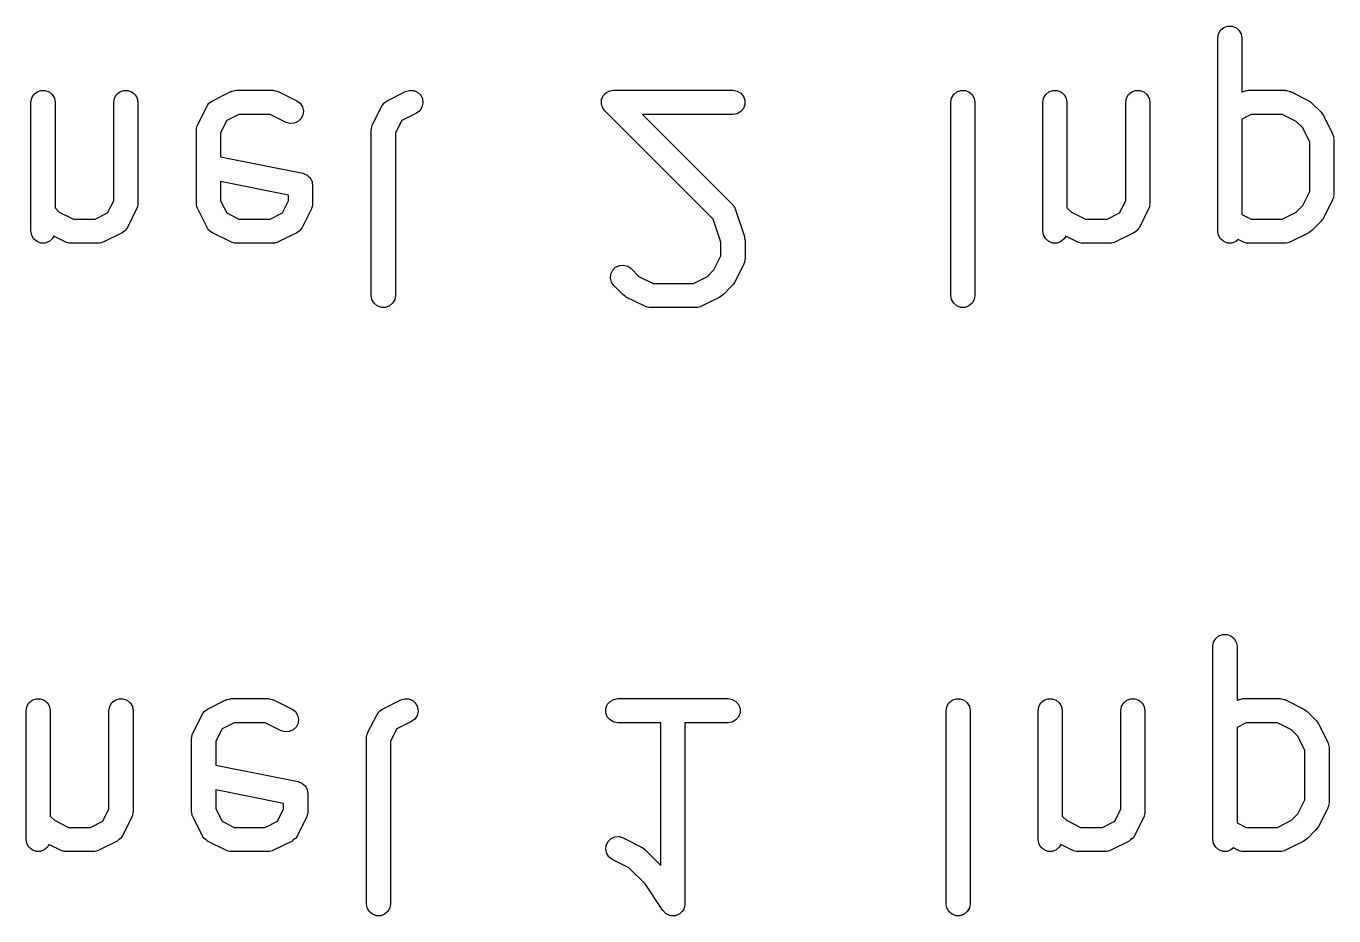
# Model space of a CAD drawing. Extents: x 91.3 to 189.8, y -113.5 to -60.4.
# Drawn here: x 170.06 to 175.47, y -91.17 to -87.48 of the extents above; entities that cross this region are included whole.
import ezdxf

# ---------------------------------------------------------------- set-up
doc = ezdxf.new("R2010")
doc.units = 0
doc.header["$MEASUREMENT"] = 0
doc.layers.add('BLACK', color=7, linetype='CONTINUOUS')

msp = doc.modelspace()

# ---------------------------------------------------------------- linework, layer by layer
at = {"layer": 'Black'}
for p, q in [((174.994, -87.5143), (175.003, -87.4993)), ((175.003, -87.4993), (175.016, -87.4881)), ((175.016, -87.4881), (175.032, -87.4822)), ((175.032, -87.4822), (175.05, -87.4822)), ((175.05, -87.4822), (175.066, -87.4881)), ((175.066, -87.4881), (175.079, -87.4993)), ((175.079, -87.4993), (175.088, -87.5143)), ((174.991, -87.5314), (174.994, -87.5143)), ((174.991, -88.3314), (174.991, -87.5314)), ((175.088, -87.5143), (175.091, -87.5314)), ((175.091, -87.5314), (175.091, -87.7553)), ((170.08, -87.781), (170.088, -87.766)), ((170.088, -87.766), (170.102, -87.7548)), ((170.102, -87.7548), (170.118, -87.7489)), ((170.118, -87.7489), (170.135, -87.7489)), ((170.135, -87.7489), (170.152, -87.7548)), ((170.152, -87.7548), (170.165, -87.766)), ((170.165, -87.766), (170.174, -87.781)), ((170.423, -87.781), (170.431, -87.766)), ((170.431, -87.766), (170.445, -87.7548)), ((170.445, -87.7548), (170.461, -87.7489)), ((170.461, -87.7489), (170.478, -87.7489)), ((170.478, -87.7489), (170.495, -87.7548)), ((170.495, -87.7548), (170.508, -87.766)), ((170.508, -87.766), (170.517, -87.781)), ((170.828, -87.7915), (170.904, -87.7534)), ((170.904, -87.7534), (170.907, -87.7526)), ((170.907, -87.7526), (170.91, -87.7511)), ((170.91, -87.7511), (170.915, -87.7501)), ((170.915, -87.7501), (170.921, -87.7484)), ((170.921, -87.7484), (170.924, -87.7486)), ((170.924, -87.7486), (170.927, -87.7481)), ((170.927, -87.7481), (171.079, -87.7481)), ((171.079, -87.7481), (171.082, -87.7486)), ((171.082, -87.7486), (171.085, -87.7484)), ((171.085, -87.7484), (171.09, -87.7501)), ((171.09, -87.7501), (171.096, -87.7511)), ((171.096, -87.7511), (171.099, -87.7526)), ((171.099, -87.7526), (171.101, -87.7534)), ((171.101, -87.7534), (171.178, -87.7915)), ((171.552, -87.7915), (171.628, -87.7534)), ((171.628, -87.7534), (171.645, -87.7484)), ((171.645, -87.7484), (171.662, -87.7495)), ((171.662, -87.7495), (171.678, -87.7564)), ((171.678, -87.7564), (171.691, -87.7683)), ((171.691, -87.7683), (171.698, -87.7838)), ((172.443, -87.7792), (172.445, -87.7731)), ((172.445, -87.7731), (172.447, -87.7714)), ((172.447, -87.7714), (172.448, -87.7694)), ((172.448, -87.7694), (172.452, -87.7648)), ((172.452, -87.7648), (172.456, -87.7598)), ((172.456, -87.7598), (172.458, -87.7587)), ((172.458, -87.7587), (172.46, -87.7571)), ((172.46, -87.7571), (172.466, -87.7544)), ((172.466, -87.7544), (172.471, -87.7511)), ((172.471, -87.7511), (172.474, -87.7507)), ((172.474, -87.7507), (172.476, -87.7498)), ((172.476, -87.7498), (172.482, -87.7492)), ((172.482, -87.7492), (172.489, -87.7481)), ((172.489, -87.7481), (172.984, -87.7481)), ((172.984, -87.7481), (173.001, -87.7511)), ((173.001, -87.7511), (173.016, -87.7598)), ((173.016, -87.7598), (173.027, -87.7731)), ((173.027, -87.7731), (173.033, -87.7894)), ((173.889, -87.781), (173.898, -87.766)), ((173.898, -87.766), (173.911, -87.7548)), ((173.911, -87.7548), (173.928, -87.7489)), ((173.928, -87.7489), (173.945, -87.7489)), ((173.945, -87.7489), (173.961, -87.7548)), ((173.961, -87.7548), (173.974, -87.766)), ((173.974, -87.766), (173.983, -87.781)), ((174.27, -87.781), (174.279, -87.766)), ((174.279, -87.766), (174.292, -87.7548)), ((174.292, -87.7548), (174.308, -87.7489)), ((174.308, -87.7489), (174.326, -87.7489)), ((174.326, -87.7489), (174.342, -87.7548)), ((174.342, -87.7548), (174.355, -87.766)), ((174.355, -87.766), (174.364, -87.781)), ((174.613, -87.781), (174.622, -87.766)), ((174.622, -87.766), (174.635, -87.7548)), ((174.635, -87.7548), (174.651, -87.7489)), ((174.651, -87.7489), (174.669, -87.7489)), ((174.669, -87.7489), (174.685, -87.7548)), ((174.685, -87.7548), (174.698, -87.766)), ((174.698, -87.766), (174.707, -87.781)), ((175.091, -87.7553), (175.095, -87.7534)), ((175.095, -87.7534), (175.098, -87.7526)), ((175.098, -87.7526), (175.1, -87.7511)), ((175.1, -87.7511), (175.106, -87.7501)), ((175.106, -87.7501), (175.111, -87.7484)), ((175.111, -87.7484), (175.114, -87.7486)), ((175.114, -87.7486), (175.117, -87.7481)), ((175.117, -87.7481), (175.27, -87.7481)), ((175.27, -87.7481), (175.272, -87.7486)), ((175.272, -87.7486), (175.275, -87.7484)), ((175.275, -87.7484), (175.281, -87.7501)), ((175.281, -87.7501), (175.287, -87.7511)), ((175.287, -87.7511), (175.289, -87.7526)), ((175.289, -87.7526), (175.292, -87.7534)), ((175.292, -87.7534), (175.368, -87.7915)), ((170.077, -87.7981), (170.08, -87.781)), ((170.077, -88.3314), (170.077, -87.7981)), ((170.174, -87.781), (170.177, -87.7981)), ((170.177, -87.7981), (170.177, -88.2345)), ((170.42, -87.7981), (170.423, -87.781)), ((170.42, -88.2053), (170.42, -87.7981)), ((170.517, -87.781), (170.52, -87.7981)), ((170.52, -87.7981), (170.52, -88.2171)), ((170.768, -87.89), (170.806, -87.8138)), ((170.806, -87.8138), (170.81, -87.8079)), ((170.81, -87.8079), (170.814, -87.8018)), ((170.814, -87.8018), (170.815, -87.801)), ((170.815, -87.801), (170.816, -87.7999)), ((170.816, -87.7999), (170.822, -87.7958)), ((170.822, -87.7958), (170.828, -87.7915)), ((171.178, -87.7915), (171.192, -87.8018)), ((171.192, -87.8018), (171.201, -87.8163)), ((171.201, -87.8163), (171.205, -87.8332)), ((171.491, -87.89), (171.53, -87.8138)), ((171.53, -87.8138), (171.534, -87.8079)), ((171.534, -87.8079), (171.538, -87.8018)), ((171.538, -87.8018), (171.539, -87.801)), ((171.539, -87.801), (171.54, -87.7999)), ((171.54, -87.7999), (171.546, -87.7958)), ((171.546, -87.7958), (171.552, -87.7915)), ((171.696, -87.818), (171.687, -87.8325)), ((171.7, -87.8011), (171.696, -87.818)), ((171.698, -87.7838), (171.7, -87.8011)), ((172.439, -87.7894), (172.44, -87.7873)), ((172.439, -87.7959), (172.439, -87.7894)), ((172.439, -87.8025), (172.439, -87.7959)), ((172.439, -87.8046), (172.439, -87.8025)), ((172.439, -87.8068), (172.439, -87.8046)), ((172.442, -87.8129), (172.439, -87.8068)), ((172.44, -87.7852), (172.443, -87.7792)), ((172.44, -87.7873), (172.44, -87.7852)), ((172.443, -87.8192), (172.442, -87.8129)), ((172.445, -87.821), (172.443, -87.8192)), ((172.445, -87.8231), (172.445, -87.821)), ((172.449, -87.8281), (172.445, -87.8231)), ((172.453, -87.8334), (172.449, -87.8281)), ((173.027, -87.8231), (173.016, -87.8364)), ((173.033, -87.8068), (173.027, -87.8231)), ((173.033, -87.7894), (173.033, -87.8068)), ((173.886, -87.7981), (173.889, -87.781)), ((173.886, -88.5981), (173.886, -87.7981)), ((173.983, -87.781), (173.986, -87.7981)), ((173.986, -87.7981), (173.986, -88.5981)), ((174.267, -87.7981), (174.27, -87.781)), ((174.267, -88.3314), (174.267, -87.7981)), ((174.364, -87.781), (174.367, -87.7981)), ((174.367, -87.7981), (174.367, -88.2345)), ((174.61, -87.7981), (174.613, -87.781)), ((174.61, -88.2053), (174.61, -87.7981)), ((174.707, -87.781), (174.71, -87.7981)), ((174.71, -87.7981), (174.71, -88.2171)), ((175.368, -87.7915), (175.375, -87.7962)), ((175.375, -87.7962), (175.381, -87.8008)), ((175.381, -87.8008), (175.419, -87.8389)), ((170.888, -87.8735), (170.862, -87.9242)), ((170.938, -87.8481), (170.888, -87.8735)), ((171.067, -87.8481), (170.938, -87.8481)), ((171.133, -87.8809), (171.067, -87.8481)), ((171.15, -87.8859), (171.133, -87.8809)), ((171.167, -87.8848), (171.15, -87.8859)), ((171.183, -87.8779), (171.167, -87.8848)), ((171.195, -87.866), (171.183, -87.8779)), ((171.203, -87.8504), (171.195, -87.866)), ((171.205, -87.8332), (171.203, -87.8504)), ((171.612, -87.8735), (171.586, -87.9242)), ((171.673, -87.8428), (171.612, -87.8735)), ((171.687, -87.8325), (171.673, -87.8428)), ((172.902, -88.2822), (172.453, -87.8334)), ((172.984, -87.8481), (172.609, -87.8481)), ((172.609, -87.8481), (172.981, -88.2199)), ((173.001, -87.8451), (172.984, -87.8481)), ((173.016, -87.8364), (173.001, -87.8451)), ((175.129, -87.8481), (175.091, -87.8671)), ((175.091, -87.8671), (175.091, -88.2624)), ((175.258, -87.8481), (175.129, -87.8481)), ((175.316, -87.8773), (175.258, -87.8481)), ((175.343, -87.9039), (175.316, -87.8773)), ((175.419, -87.8389), (175.424, -87.8455)), ((175.424, -87.8455), (175.429, -87.8519)), ((175.429, -87.8519), (175.467, -87.9281)), ((170.762, -87.9124), (170.763, -87.9095)), ((170.762, -88.2171), (170.762, -87.9124)), ((170.763, -87.9067), (170.764, -87.9011)), ((170.763, -87.9095), (170.763, -87.9067)), ((170.764, -87.9011), (170.765, -87.8953)), ((170.765, -87.8953), (170.767, -87.8928)), ((170.767, -87.8928), (170.768, -87.89)), ((170.862, -87.9242), (170.862, -88.0238)), ((171.486, -87.9124), (171.487, -87.9095)), ((171.486, -88.5981), (171.486, -87.9124)), ((171.487, -87.9067), (171.488, -87.9011)), ((171.487, -87.9095), (171.487, -87.9067)), ((171.488, -87.9011), (171.489, -87.8953)), ((171.489, -87.8953), (171.491, -87.8928)), ((171.491, -87.8928), (171.491, -87.89)), ((171.586, -87.9242), (171.586, -88.5981)), ((175.372, -87.9623), (175.343, -87.9039)), ((175.467, -87.9281), (175.467, -87.9309)), ((175.467, -87.9309), (175.469, -87.9334)), ((175.469, -87.9334), (175.47, -87.9391)), ((175.47, -87.9391), (175.472, -87.9448)), ((175.372, -88.1672), (175.372, -87.9623)), ((175.472, -87.9448), (175.471, -87.9476)), ((175.471, -87.9476), (175.472, -87.9505)), ((175.472, -87.9505), (175.472, -88.179)), ((170.862, -88.0238), (171.203, -88.0919)), ((171.203, -88.0919), (171.211, -88.0949)), ((171.211, -88.0949), (171.218, -88.0977)), ((171.218, -88.0977), (171.219, -88.098)), ((171.219, -88.098), (171.219, -88.0982)), ((171.219, -88.0982), (171.225, -88.1036)), ((171.143, -88.1819), (170.862, -88.1258)), ((170.862, -88.1258), (170.862, -88.2053)), ((171.225, -88.1036), (171.232, -88.1088)), ((171.232, -88.1088), (171.232, -88.1093)), ((171.232, -88.1093), (171.232, -88.1097)), ((171.232, -88.1097), (171.236, -88.1168)), ((171.236, -88.1168), (171.24, -88.1239)), ((171.24, -88.1239), (171.24, -88.1244)), ((171.24, -88.1244), (171.241, -88.1249)), ((171.241, -88.1249), (171.242, -88.1329)), ((171.242, -88.1329), (171.243, -88.141)), ((171.243, -88.141), (171.243, -88.2171)), ((170.394, -88.2561), (170.42, -88.2053)), ((170.862, -88.2053), (170.888, -88.2561)), ((171.118, -88.2561), (171.143, -88.2053)), ((171.143, -88.2053), (171.143, -88.1819)), ((174.585, -88.2561), (174.61, -88.2053)), ((175.343, -88.2256), (175.372, -88.1672)), ((175.467, -88.2014), (175.429, -88.2776)), ((175.469, -88.1961), (175.467, -88.1986)), ((175.467, -88.1986), (175.467, -88.2014)), ((175.47, -88.1904), (175.469, -88.1961)), ((175.472, -88.1848), (175.47, -88.1904)), ((175.472, -88.179), (175.471, -88.1819)), ((175.471, -88.1819), (175.472, -88.1848)), ((170.177, -88.2345), (170.194, -88.2522)), ((170.194, -88.2522), (170.253, -88.2814)), ((170.343, -88.2814), (170.394, -88.2561)), ((170.514, -88.2395), (170.476, -88.3157)), ((170.515, -88.2367), (170.514, -88.2395)), ((170.517, -88.2342), (170.515, -88.2367)), ((170.518, -88.2285), (170.517, -88.2342)), ((170.519, -88.2229), (170.518, -88.2285)), ((170.52, -88.2171), (170.519, -88.22)), ((170.519, -88.22), (170.519, -88.2229)), ((170.763, -88.22), (170.762, -88.2171)), ((170.763, -88.2229), (170.763, -88.22)), ((170.764, -88.2285), (170.763, -88.2229)), ((170.765, -88.2342), (170.764, -88.2285)), ((170.767, -88.2367), (170.765, -88.2342)), ((170.768, -88.2395), (170.767, -88.2367)), ((170.806, -88.3157), (170.768, -88.2395)), ((170.888, -88.2561), (170.938, -88.2814)), ((171.067, -88.2814), (171.118, -88.2561)), ((171.238, -88.2395), (171.2, -88.3157)), ((171.239, -88.2367), (171.238, -88.2395)), ((171.24, -88.2342), (171.239, -88.2367)), ((171.241, -88.2285), (171.24, -88.2342)), ((171.243, -88.2229), (171.241, -88.2285)), ((171.243, -88.2171), (171.243, -88.22)), ((171.243, -88.22), (171.243, -88.2229)), ((172.981, -88.2199), (172.983, -88.2222)), ((172.983, -88.2222), (172.985, -88.2242)), ((172.985, -88.2242), (172.988, -88.2293)), ((172.988, -88.2293), (172.991, -88.2341)), ((172.991, -88.2341), (172.992, -88.2369)), ((172.992, -88.2369), (172.993, -88.2394)), ((172.993, -88.2394), (173.031, -88.3537)), ((174.367, -88.2345), (174.385, -88.2522)), ((174.385, -88.2522), (174.443, -88.2814)), ((174.534, -88.2814), (174.585, -88.2561)), ((174.705, -88.2395), (174.667, -88.3157)), ((174.706, -88.2367), (174.705, -88.2395)), ((174.707, -88.2342), (174.706, -88.2367)), ((174.708, -88.2285), (174.707, -88.2342)), ((174.71, -88.2229), (174.708, -88.2285)), ((174.71, -88.2171), (174.709, -88.22)), ((174.709, -88.22), (174.71, -88.2229)), ((175.091, -88.2624), (175.129, -88.2814)), ((175.258, -88.2814), (175.316, -88.2522)), ((175.316, -88.2522), (175.343, -88.2256)), ((170.253, -88.2814), (170.343, -88.2814)), ((170.476, -88.3157), (170.472, -88.3216)), ((170.81, -88.3216), (170.806, -88.3157)), ((170.938, -88.2814), (171.067, -88.2814)), ((171.2, -88.3157), (171.196, -88.3216)), ((172.934, -88.3776), (172.902, -88.2822)), ((174.443, -88.2814), (174.534, -88.2814)), ((174.667, -88.3157), (174.662, -88.3216)), ((175.129, -88.2814), (175.258, -88.2814)), ((175.419, -88.2906), (175.381, -88.3287)), ((175.424, -88.284), (175.419, -88.2906)), ((175.429, -88.2776), (175.424, -88.284)), ((170.08, -88.3485), (170.077, -88.3314)), ((170.088, -88.3636), (170.08, -88.3485)), ((170.102, -88.3747), (170.088, -88.3636)), ((170.165, -88.3636), (170.152, -88.3747)), ((170.171, -88.3525), (170.165, -88.3636)), ((170.219, -88.3761), (170.171, -88.3525)), ((170.454, -88.3381), (170.378, -88.3761)), ((170.46, -88.3337), (170.454, -88.3381)), ((170.466, -88.3296), (170.46, -88.3337)), ((170.467, -88.3285), (170.466, -88.3296)), ((170.468, -88.3277), (170.467, -88.3285)), ((170.472, -88.3216), (170.468, -88.3277)), ((170.814, -88.3277), (170.81, -88.3216)), ((170.815, -88.3285), (170.814, -88.3277)), ((170.816, -88.3296), (170.815, -88.3285)), ((170.822, -88.3337), (170.816, -88.3296)), ((170.828, -88.3381), (170.822, -88.3337)), ((170.904, -88.3761), (170.828, -88.3381)), ((171.178, -88.3381), (171.101, -88.3761)), ((171.183, -88.3337), (171.178, -88.3381)), ((171.19, -88.3296), (171.183, -88.3337)), ((171.192, -88.3277), (171.19, -88.3285)), ((171.19, -88.3285), (171.19, -88.3296)), ((171.196, -88.3216), (171.192, -88.3277)), ((173.031, -88.3537), (173.032, -88.3616)), ((173.032, -88.3616), (173.034, -88.3695)), ((173.034, -88.3695), (173.034, -88.4457)), ((174.27, -88.3485), (174.267, -88.3314)), ((174.279, -88.3636), (174.27, -88.3485)), ((174.292, -88.3747), (174.279, -88.3636)), ((174.355, -88.3636), (174.342, -88.3747)), ((174.362, -88.3525), (174.355, -88.3636)), ((174.409, -88.3761), (174.362, -88.3525)), ((174.644, -88.3381), (174.568, -88.3761)), ((174.65, -88.3337), (174.644, -88.3381)), ((174.656, -88.3296), (174.65, -88.3337)), ((174.657, -88.3285), (174.656, -88.3296)), ((174.658, -88.3277), (174.657, -88.3285)), ((174.662, -88.3216), (174.658, -88.3277)), ((174.994, -88.3485), (174.991, -88.3314)), ((175.003, -88.3636), (174.994, -88.3485)), ((175.016, -88.3747), (175.003, -88.3636)), ((175.076, -88.3666), (175.066, -88.3747)), ((175.095, -88.3761), (175.076, -88.3666)), ((175.368, -88.3381), (175.292, -88.3761)), ((175.375, -88.3333), (175.368, -88.3381)), ((175.381, -88.3287), (175.375, -88.3333)), ((170.118, -88.3807), (170.102, -88.3747)), ((170.135, -88.3807), (170.118, -88.3807)), ((170.152, -88.3747), (170.135, -88.3807)), ((170.221, -88.377), (170.219, -88.3761)), ((170.224, -88.3784), (170.221, -88.377)), ((170.23, -88.3794), (170.224, -88.3784)), ((170.235, -88.3811), (170.23, -88.3794)), ((170.238, -88.3809), (170.235, -88.3811)), ((170.241, -88.3814), (170.238, -88.3809)), ((170.355, -88.3814), (170.241, -88.3814)), ((170.358, -88.3809), (170.355, -88.3814)), ((170.361, -88.3811), (170.358, -88.3809)), ((170.367, -88.3794), (170.361, -88.3811)), ((170.372, -88.3784), (170.367, -88.3794)), ((170.375, -88.377), (170.372, -88.3784)), ((170.378, -88.3761), (170.375, -88.377)), ((170.907, -88.377), (170.904, -88.3761)), ((170.91, -88.3784), (170.907, -88.377)), ((170.915, -88.3794), (170.91, -88.3784)), ((170.921, -88.3811), (170.915, -88.3794)), ((170.924, -88.3809), (170.921, -88.3811)), ((170.927, -88.3814), (170.924, -88.3809)), ((171.079, -88.3814), (170.927, -88.3814)), ((171.082, -88.3809), (171.079, -88.3814)), ((171.085, -88.3811), (171.082, -88.3809)), ((171.09, -88.3794), (171.085, -88.3811)), ((171.096, -88.3784), (171.09, -88.3794)), ((171.099, -88.377), (171.096, -88.3784)), ((171.101, -88.3761), (171.099, -88.377)), ((172.934, -88.4339), (172.934, -88.3776)), ((174.308, -88.3807), (174.292, -88.3747)), ((174.326, -88.3807), (174.308, -88.3807)), ((174.342, -88.3747), (174.326, -88.3807)), ((174.412, -88.377), (174.409, -88.3761)), ((174.414, -88.3784), (174.412, -88.377)), ((174.42, -88.3794), (174.414, -88.3784)), ((174.426, -88.3811), (174.42, -88.3794)), ((174.429, -88.3809), (174.426, -88.3811)), ((174.431, -88.3814), (174.429, -88.3809)), ((174.546, -88.3814), (174.431, -88.3814)), ((174.549, -88.3809), (174.546, -88.3814)), ((174.551, -88.3811), (174.549, -88.3809)), ((174.557, -88.3794), (174.551, -88.3811)), ((174.563, -88.3784), (174.557, -88.3794)), ((174.565, -88.377), (174.563, -88.3784)), ((174.568, -88.3761), (174.565, -88.377)), ((175.032, -88.3807), (175.016, -88.3747)), ((175.05, -88.3807), (175.032, -88.3807)), ((175.066, -88.3747), (175.05, -88.3807)), ((175.098, -88.377), (175.095, -88.3761)), ((175.1, -88.3784), (175.098, -88.377)), ((175.106, -88.3794), (175.1, -88.3784)), ((175.111, -88.3811), (175.106, -88.3794)), ((175.114, -88.3809), (175.111, -88.3811)), ((175.117, -88.3814), (175.114, -88.3809)), ((175.27, -88.3814), (175.117, -88.3814)), ((175.272, -88.3809), (175.27, -88.3814)), ((175.275, -88.3811), (175.272, -88.3809)), ((175.281, -88.3794), (175.275, -88.3811)), ((175.287, -88.3784), (175.281, -88.3794)), ((175.289, -88.377), (175.287, -88.3784)), ((175.292, -88.3761), (175.289, -88.377)), ((172.486, -88.4932), (172.498, -88.4809)), ((172.498, -88.4809), (172.514, -88.4736)), ((172.514, -88.4736), (172.531, -88.4721)), ((172.531, -88.4721), (172.548, -88.4766)), ((172.548, -88.4766), (172.562, -88.4865)), ((172.905, -88.4923), (172.934, -88.4339)), ((173.029, -88.4681), (172.99, -88.5443)), ((173.031, -88.4628), (173.029, -88.4653)), ((173.029, -88.4653), (173.029, -88.4681)), ((173.032, -88.457), (173.031, -88.4628)), ((173.033, -88.4514), (173.032, -88.457)), ((173.034, -88.4457), (173.033, -88.4486)), ((173.033, -88.4486), (173.033, -88.4514)), ((172.477, -88.5263), (172.478, -88.509)), ((172.481, -88.543), (172.477, -88.5263)), ((172.478, -88.509), (172.486, -88.4932)), ((172.562, -88.4865), (172.594, -88.5189)), ((172.594, -88.5189), (172.653, -88.5481)), ((172.82, -88.5481), (172.878, -88.5189)), ((172.878, -88.5189), (172.905, -88.4923)), ((172.491, -88.5573), (172.481, -88.543)), ((172.529, -88.5954), (172.491, -88.5573)), ((172.653, -88.5481), (172.82, -88.5481)), ((172.981, -88.5573), (172.943, -88.5954)), ((172.986, -88.5507), (172.981, -88.5573)), ((172.99, -88.5443), (172.986, -88.5507)), ((171.489, -88.6152), (171.486, -88.5981)), ((171.498, -88.6302), (171.489, -88.6152)), ((171.511, -88.6414), (171.498, -88.6302)), ((171.528, -88.6473), (171.511, -88.6414)), ((171.561, -88.6414), (171.545, -88.6473)), ((171.574, -88.6302), (171.561, -88.6414)), ((171.583, -88.6152), (171.574, -88.6302)), ((171.586, -88.5981), (171.583, -88.6152)), ((172.536, -88.6), (172.529, -88.5954)), ((172.542, -88.6047), (172.536, -88.6)), ((172.619, -88.6428), (172.542, -88.6047)), ((172.621, -88.6436), (172.619, -88.6428)), ((172.854, -88.6428), (172.851, -88.6436)), ((172.93, -88.6047), (172.854, -88.6428)), ((172.936, -88.6), (172.93, -88.6047)), ((172.943, -88.5954), (172.936, -88.6)), ((173.889, -88.6152), (173.886, -88.5981)), ((173.898, -88.6302), (173.889, -88.6152)), ((173.911, -88.6414), (173.898, -88.6302)), ((173.928, -88.6473), (173.911, -88.6414)), ((173.961, -88.6414), (173.945, -88.6473)), ((173.974, -88.6302), (173.961, -88.6414)), ((173.983, -88.6152), (173.974, -88.6302)), ((173.986, -88.5981), (173.983, -88.6152)), ((171.545, -88.6473), (171.528, -88.6473)), ((172.624, -88.6451), (172.621, -88.6436)), ((172.63, -88.6461), (172.624, -88.6451)), ((172.635, -88.6478), (172.63, -88.6461)), ((172.638, -88.6476), (172.635, -88.6478)), ((172.641, -88.6481), (172.638, -88.6476)), ((172.831, -88.6481), (172.641, -88.6481)), ((172.834, -88.6476), (172.831, -88.6481)), ((172.837, -88.6478), (172.834, -88.6476)), ((172.843, -88.6461), (172.837, -88.6478)), ((172.849, -88.6451), (172.843, -88.6461)), ((172.851, -88.6436), (172.849, -88.6451)), ((173.945, -88.6473), (173.928, -88.6473)), ((174.971, -90.0514), (174.974, -90.0343)), ((174.971, -90.8514), (174.971, -90.0514)), ((174.974, -90.0343), (174.983, -90.0193)), ((174.983, -90.0193), (174.996, -90.0081)), ((174.996, -90.0081), (175.012, -90.0022)), ((175.012, -90.0022), (175.03, -90.0022)), ((175.03, -90.0022), (175.046, -90.0081)), ((175.046, -90.0081), (175.059, -90.0193)), ((175.059, -90.0193), (175.068, -90.0343)), ((175.068, -90.0343), (175.071, -90.0514)), ((175.071, -90.0514), (175.071, -90.2753)), ((170.057, -90.3181), (170.06, -90.301)), ((170.057, -90.8514), (170.057, -90.3181)), ((170.06, -90.301), (170.068, -90.286)), ((170.068, -90.286), (170.082, -90.2748)), ((170.082, -90.2748), (170.098, -90.2689)), ((170.098, -90.2689), (170.115, -90.2689)), ((170.115, -90.2689), (170.132, -90.2748)), ((170.132, -90.2748), (170.145, -90.286)), ((170.145, -90.286), (170.154, -90.301)), ((170.154, -90.301), (170.157, -90.3181)), ((170.157, -90.3181), (170.157, -90.7545)), ((170.4, -90.3181), (170.403, -90.301)), ((170.4, -90.7253), (170.4, -90.3181)), ((170.403, -90.301), (170.411, -90.286)), ((170.411, -90.286), (170.425, -90.2748)), ((170.425, -90.2748), (170.441, -90.2689)), ((170.441, -90.2689), (170.458, -90.2689)), ((170.458, -90.2689), (170.475, -90.2748)), ((170.475, -90.2748), (170.488, -90.286)), ((170.488, -90.286), (170.497, -90.301)), ((170.497, -90.301), (170.5, -90.3181)), ((170.5, -90.3181), (170.5, -90.7371)), ((170.79, -90.3279), (170.794, -90.3218)), ((170.794, -90.3218), (170.795, -90.321)), ((170.795, -90.321), (170.796, -90.3199)), ((170.796, -90.3199), (170.802, -90.3158)), ((170.802, -90.3158), (170.808, -90.3115)), ((170.808, -90.3115), (170.884, -90.2734)), ((170.884, -90.2734), (170.887, -90.2726)), ((170.887, -90.2726), (170.89, -90.2711)), ((170.89, -90.2711), (170.895, -90.2701)), ((170.895, -90.2701), (170.901, -90.2684)), ((170.901, -90.2684), (170.904, -90.2686)), ((170.904, -90.2686), (170.907, -90.2681)), ((170.907, -90.2681), (171.059, -90.2681)), ((171.059, -90.2681), (171.062, -90.2686)), ((171.062, -90.2686), (171.065, -90.2684)), ((171.065, -90.2684), (171.07, -90.2701)), ((171.07, -90.2701), (171.076, -90.2711)), ((171.076, -90.2711), (171.079, -90.2726)), ((171.079, -90.2726), (171.081, -90.2734)), ((171.081, -90.2734), (171.158, -90.3115)), ((171.158, -90.3115), (171.172, -90.3218)), ((171.172, -90.3218), (171.181, -90.3363)), ((171.514, -90.3279), (171.518, -90.3218)), ((171.518, -90.3218), (171.519, -90.321)), ((171.519, -90.321), (171.52, -90.3199)), ((171.52, -90.3199), (171.526, -90.3158)), ((171.526, -90.3158), (171.532, -90.3115)), ((171.532, -90.3115), (171.608, -90.2734)), ((171.608, -90.2734), (171.625, -90.2684)), ((171.625, -90.2684), (171.642, -90.2695)), ((171.642, -90.2695), (171.658, -90.2764)), ((171.658, -90.2764), (171.671, -90.2883)), ((171.671, -90.2883), (171.678, -90.3038)), ((171.68, -90.3211), (171.676, -90.338)), ((171.678, -90.3038), (171.68, -90.3211)), ((172.457, -90.3094), (172.463, -90.2931)), ((172.457, -90.3268), (172.457, -90.3094)), ((172.463, -90.2931), (172.475, -90.2798)), ((172.475, -90.2798), (172.49, -90.2711)), ((172.49, -90.2711), (172.507, -90.2681)), ((172.507, -90.2681), (172.964, -90.2681)), ((172.964, -90.2681), (172.981, -90.2711)), ((172.981, -90.2711), (172.996, -90.2798)), ((172.996, -90.2798), (173.007, -90.2931)), ((173.007, -90.2931), (173.013, -90.3094)), ((173.013, -90.3094), (173.013, -90.3268)), ((173.866, -90.3181), (173.869, -90.301)), ((173.866, -91.1181), (173.866, -90.3181)), ((173.869, -90.301), (173.878, -90.286)), ((173.878, -90.286), (173.891, -90.2748)), ((173.891, -90.2748), (173.908, -90.2689)), ((173.908, -90.2689), (173.925, -90.2689)), ((173.925, -90.2689), (173.941, -90.2748)), ((173.941, -90.2748), (173.954, -90.286)), ((173.954, -90.286), (173.963, -90.301)), ((173.963, -90.301), (173.966, -90.3181)), ((173.966, -90.3181), (173.966, -91.1181)), ((174.247, -90.3181), (174.25, -90.301)), ((174.247, -90.8514), (174.247, -90.3181)), ((174.25, -90.301), (174.259, -90.286)), ((174.259, -90.286), (174.272, -90.2748)), ((174.272, -90.2748), (174.288, -90.2689)), ((174.288, -90.2689), (174.306, -90.2689)), ((174.306, -90.2689), (174.322, -90.2748)), ((174.322, -90.2748), (174.335, -90.286)), ((174.335, -90.286), (174.344, -90.301)), ((174.344, -90.301), (174.347, -90.3181)), ((174.347, -90.3181), (174.347, -90.7545)), ((174.59, -90.3181), (174.593, -90.301)), ((174.59, -90.7253), (174.59, -90.3181)), ((174.593, -90.301), (174.602, -90.286)), ((174.602, -90.286), (174.615, -90.2748)), ((174.615, -90.2748), (174.631, -90.2689)), ((174.631, -90.2689), (174.649, -90.2689)), ((174.649, -90.2689), (174.665, -90.2748)), ((174.665, -90.2748), (174.678, -90.286)), ((174.678, -90.286), (174.687, -90.301)), ((174.687, -90.301), (174.69, -90.3181)), ((174.69, -90.3181), (174.69, -90.7371)), ((175.071, -90.2753), (175.075, -90.2734)), ((175.075, -90.2734), (175.078, -90.2726)), ((175.078, -90.2726), (175.08, -90.2711)), ((175.08, -90.2711), (175.086, -90.2701)), ((175.086, -90.2701), (175.091, -90.2684)), ((175.091, -90.2684), (175.094, -90.2686)), ((175.094, -90.2686), (175.097, -90.2681)), ((175.097, -90.2681), (175.25, -90.2681)), ((175.25, -90.2681), (175.252, -90.2686)), ((175.252, -90.2686), (175.255, -90.2684)), ((175.255, -90.2684), (175.261, -90.2701)), ((175.261, -90.2701), (175.267, -90.2711)), ((175.267, -90.2711), (175.269, -90.2726)), ((175.269, -90.2726), (175.272, -90.2734)), ((175.272, -90.2734), (175.348, -90.3115)), ((175.348, -90.3115), (175.355, -90.3162)), ((175.355, -90.3162), (175.361, -90.3208)), ((175.361, -90.3208), (175.399, -90.3589)), ((170.748, -90.41), (170.786, -90.3338)), ((170.786, -90.3338), (170.79, -90.3279)), ((170.918, -90.3681), (170.868, -90.3935)), ((171.047, -90.3681), (170.918, -90.3681)), ((171.113, -90.4009), (171.047, -90.3681)), ((171.183, -90.3704), (171.175, -90.386)), ((171.181, -90.3363), (171.185, -90.3532)), ((171.185, -90.3532), (171.183, -90.3704)), ((171.471, -90.41), (171.51, -90.3338)), ((171.51, -90.3338), (171.514, -90.3279)), ((171.653, -90.3628), (171.592, -90.3935)), ((171.667, -90.3525), (171.653, -90.3628)), ((171.676, -90.338), (171.667, -90.3525)), ((172.463, -90.3431), (172.457, -90.3268)), ((172.475, -90.3564), (172.463, -90.3431)), ((172.49, -90.3651), (172.475, -90.3564)), ((172.507, -90.3681), (172.49, -90.3651)), ((172.685, -90.3681), (172.507, -90.3681)), ((172.685, -90.9593), (172.685, -90.3681)), ((172.964, -90.3681), (172.785, -90.3681)), ((172.785, -90.3681), (172.785, -91.1181)), ((172.981, -90.3651), (172.964, -90.3681)), ((172.996, -90.3564), (172.981, -90.3651)), ((173.007, -90.3431), (172.996, -90.3564)), ((173.013, -90.3268), (173.007, -90.3431)), ((175.109, -90.3681), (175.071, -90.3871)), ((175.238, -90.3681), (175.109, -90.3681)), ((175.296, -90.3973), (175.238, -90.3681)), ((175.399, -90.3589), (175.404, -90.3655)), ((175.404, -90.3655), (175.409, -90.3719)), ((175.409, -90.3719), (175.447, -90.4481)), ((170.742, -90.4324), (170.743, -90.4295)), ((170.743, -90.4267), (170.744, -90.4211)), ((170.743, -90.4295), (170.743, -90.4267)), ((170.744, -90.4211), (170.745, -90.4153)), ((170.745, -90.4153), (170.747, -90.4128)), ((170.747, -90.4128), (170.748, -90.41)), ((170.868, -90.3935), (170.842, -90.4442)), ((171.13, -90.4059), (171.113, -90.4009)), ((171.147, -90.4048), (171.13, -90.4059)), ((171.163, -90.3979), (171.147, -90.4048)), ((171.175, -90.386), (171.163, -90.3979)), ((171.466, -90.4324), (171.467, -90.4295)), ((171.467, -90.4267), (171.468, -90.4211)), ((171.467, -90.4295), (171.467, -90.4267)), ((171.468, -90.4211), (171.469, -90.4153)), ((171.469, -90.4153), (171.471, -90.4128)), ((171.471, -90.4128), (171.471, -90.41)), ((171.592, -90.3935), (171.566, -90.4442)), ((175.071, -90.3871), (175.071, -90.7824)), ((175.323, -90.4239), (175.296, -90.3973)), ((175.352, -90.4823), (175.323, -90.4239)), ((170.742, -90.7371), (170.742, -90.4324)), ((170.842, -90.4442), (170.842, -90.5438)), ((171.466, -91.1181), (171.466, -90.4324)), ((171.566, -90.4442), (171.566, -91.1181)), ((175.352, -90.6872), (175.352, -90.4823)), ((175.447, -90.4481), (175.447, -90.4509)), ((175.447, -90.4509), (175.449, -90.4534)), ((175.449, -90.4534), (175.45, -90.4591)), ((175.45, -90.4591), (175.452, -90.4648)), ((175.452, -90.4648), (175.451, -90.4676)), ((175.451, -90.4676), (175.452, -90.4705)), ((175.452, -90.4705), (175.452, -90.699)), ((170.842, -90.5438), (171.183, -90.6119)), ((171.123, -90.7019), (170.842, -90.6458)), ((170.842, -90.6458), (170.842, -90.7253)), ((171.183, -90.6119), (171.191, -90.6149)), ((171.191, -90.6149), (171.198, -90.6177)), ((171.198, -90.6177), (171.199, -90.618)), ((171.199, -90.618), (171.199, -90.6182)), ((171.199, -90.6182), (171.205, -90.6236)), ((171.205, -90.6236), (171.212, -90.6288)), ((171.212, -90.6288), (171.212, -90.6293)), ((171.212, -90.6293), (171.212, -90.6297)), ((171.212, -90.6297), (171.216, -90.6368)), ((171.216, -90.6368), (171.22, -90.6439)), ((171.22, -90.6439), (171.22, -90.6444)), ((171.22, -90.6444), (171.221, -90.6449)), ((171.221, -90.6449), (171.222, -90.6529)), ((171.222, -90.6529), (171.223, -90.661)), ((171.223, -90.661), (171.223, -90.7371)), ((175.323, -90.7456), (175.352, -90.6872)), ((175.452, -90.699), (175.451, -90.7019)), ((170.157, -90.7545), (170.174, -90.7722)), ((170.374, -90.7761), (170.4, -90.7253)), ((170.497, -90.7542), (170.495, -90.7567)), ((170.498, -90.7485), (170.497, -90.7542)), ((170.499, -90.7429), (170.498, -90.7485)), ((170.5, -90.7371), (170.499, -90.74)), ((170.499, -90.74), (170.499, -90.7429)), ((170.743, -90.74), (170.742, -90.7371)), ((170.743, -90.7429), (170.743, -90.74)), ((170.744, -90.7485), (170.743, -90.7429)), ((170.745, -90.7542), (170.744, -90.7485)), ((170.747, -90.7567), (170.745, -90.7542)), ((170.842, -90.7253), (170.868, -90.7761)), ((171.098, -90.7761), (171.123, -90.7253)), ((171.123, -90.7253), (171.123, -90.7019)), ((171.22, -90.7542), (171.219, -90.7567)), ((171.221, -90.7485), (171.22, -90.7542)), ((171.223, -90.7429), (171.221, -90.7485)), ((171.223, -90.7371), (171.223, -90.74)), ((171.223, -90.74), (171.223, -90.7429)), ((174.347, -90.7545), (174.365, -90.7722)), ((174.565, -90.7761), (174.59, -90.7253)), ((174.687, -90.7542), (174.686, -90.7567)), ((174.688, -90.7485), (174.687, -90.7542)), ((174.69, -90.7429), (174.688, -90.7485)), ((174.69, -90.7371), (174.689, -90.74)), ((174.689, -90.74), (174.69, -90.7429)), ((175.296, -90.7722), (175.323, -90.7456)), ((175.447, -90.7214), (175.409, -90.7976)), ((175.449, -90.7161), (175.447, -90.7186)), ((175.447, -90.7186), (175.447, -90.7214)), ((175.45, -90.7104), (175.449, -90.7161)), ((175.452, -90.7048), (175.45, -90.7104)), ((175.451, -90.7019), (175.452, -90.7048)), ((170.174, -90.7722), (170.233, -90.8014)), ((170.233, -90.8014), (170.323, -90.8014)), ((170.323, -90.8014), (170.374, -90.7761)), ((170.494, -90.7595), (170.456, -90.8357)), ((170.495, -90.7567), (170.494, -90.7595)), ((170.748, -90.7595), (170.747, -90.7567)), ((170.786, -90.8357), (170.748, -90.7595)), ((170.868, -90.7761), (170.918, -90.8014)), ((170.918, -90.8014), (171.047, -90.8014)), ((171.047, -90.8014), (171.098, -90.7761)), ((171.218, -90.7595), (171.18, -90.8357)), ((171.219, -90.7567), (171.218, -90.7595)), ((174.365, -90.7722), (174.423, -90.8014)), ((174.423, -90.8014), (174.514, -90.8014)), ((174.514, -90.8014), (174.565, -90.7761)), ((174.685, -90.7595), (174.647, -90.8357)), ((174.686, -90.7567), (174.685, -90.7595)), ((175.071, -90.7824), (175.109, -90.8014)), ((175.109, -90.8014), (175.238, -90.8014)), ((175.238, -90.8014), (175.296, -90.7722)), ((175.404, -90.804), (175.399, -90.8106)), ((175.409, -90.7976), (175.404, -90.804)), ((170.06, -90.8685), (170.057, -90.8514)), ((170.434, -90.8581), (170.358, -90.8961)), ((170.44, -90.8537), (170.434, -90.8581)), ((170.446, -90.8496), (170.44, -90.8537)), ((170.447, -90.8485), (170.446, -90.8496)), ((170.448, -90.8477), (170.447, -90.8485)), ((170.452, -90.8416), (170.448, -90.8477)), ((170.456, -90.8357), (170.452, -90.8416)), ((170.79, -90.8416), (170.786, -90.8357)), ((170.794, -90.8477), (170.79, -90.8416)), ((170.795, -90.8485), (170.794, -90.8477)), ((170.796, -90.8496), (170.795, -90.8485)), ((170.802, -90.8537), (170.796, -90.8496)), ((170.808, -90.8581), (170.802, -90.8537)), ((170.884, -90.8961), (170.808, -90.8581)), ((171.158, -90.8581), (171.081, -90.8961)), ((171.163, -90.8537), (171.158, -90.8581)), ((171.17, -90.8496), (171.163, -90.8537)), ((171.172, -90.8477), (171.17, -90.8485)), ((171.17, -90.8485), (171.17, -90.8496)), ((171.176, -90.8416), (171.172, -90.8477)), ((171.18, -90.8357), (171.176, -90.8416)), ((172.459, -90.8753), (172.467, -90.8597)), ((172.467, -90.8597), (172.479, -90.8478)), ((172.479, -90.8478), (172.495, -90.8409)), ((172.495, -90.8409), (172.512, -90.8399)), ((172.512, -90.8399), (172.529, -90.8448)), ((172.529, -90.8448), (172.605, -90.8829)), ((174.25, -90.8685), (174.247, -90.8514)), ((174.624, -90.8581), (174.548, -90.8961)), ((174.63, -90.8537), (174.624, -90.8581)), ((174.636, -90.8496), (174.63, -90.8537)), ((174.637, -90.8485), (174.636, -90.8496)), ((174.638, -90.8477), (174.637, -90.8485)), ((174.642, -90.8416), (174.638, -90.8477)), ((174.647, -90.8357), (174.642, -90.8416)), ((174.974, -90.8685), (174.971, -90.8514)), ((175.348, -90.8581), (175.272, -90.8961)), ((175.355, -90.8533), (175.348, -90.8581)), ((175.361, -90.8487), (175.355, -90.8533)), ((175.399, -90.8106), (175.361, -90.8487)), ((170.068, -90.8836), (170.06, -90.8685)), ((170.082, -90.8947), (170.068, -90.8836)), ((170.098, -90.9007), (170.082, -90.8947)), ((170.115, -90.9007), (170.098, -90.9007)), ((170.132, -90.8947), (170.115, -90.9007)), ((170.145, -90.8836), (170.132, -90.8947)), ((170.151, -90.8725), (170.145, -90.8836)), ((170.199, -90.8961), (170.151, -90.8725)), ((170.201, -90.897), (170.199, -90.8961)), ((170.204, -90.8984), (170.201, -90.897)), ((170.21, -90.8994), (170.204, -90.8984)), ((170.215, -90.9011), (170.21, -90.8994)), ((170.218, -90.9009), (170.215, -90.9011)), ((170.221, -90.9014), (170.218, -90.9009)), ((170.335, -90.9014), (170.221, -90.9014)), ((170.338, -90.9009), (170.335, -90.9014)), ((170.341, -90.9011), (170.338, -90.9009)), ((170.347, -90.8994), (170.341, -90.9011)), ((170.352, -90.8984), (170.347, -90.8994)), ((170.355, -90.897), (170.352, -90.8984)), ((170.358, -90.8961), (170.355, -90.897)), ((170.887, -90.897), (170.884, -90.8961)), ((170.89, -90.8984), (170.887, -90.897)), ((170.895, -90.8994), (170.89, -90.8984)), ((170.901, -90.9011), (170.895, -90.8994)), ((170.904, -90.9009), (170.901, -90.9011)), ((170.907, -90.9014), (170.904, -90.9009)), ((171.059, -90.9014), (170.907, -90.9014)), ((171.062, -90.9009), (171.059, -90.9014)), ((171.065, -90.9011), (171.062, -90.9009)), ((171.07, -90.8994), (171.065, -90.9011)), ((171.076, -90.8984), (171.07, -90.8994)), ((171.079, -90.897), (171.076, -90.8984)), ((171.081, -90.8961), (171.079, -90.897)), ((172.457, -90.8925), (172.459, -90.8753)), ((172.461, -90.9094), (172.457, -90.8925)), ((172.47, -90.9239), (172.461, -90.9094)), ((172.605, -90.8829), (172.612, -90.8877)), ((172.612, -90.8877), (172.618, -90.8923)), ((172.618, -90.8923), (172.685, -90.9593)), ((174.259, -90.8836), (174.25, -90.8685)), ((174.272, -90.8947), (174.259, -90.8836)), ((174.288, -90.9007), (174.272, -90.8947)), ((174.306, -90.9007), (174.288, -90.9007)), ((174.322, -90.8947), (174.306, -90.9007)), ((174.335, -90.8836), (174.322, -90.8947)), ((174.342, -90.8725), (174.335, -90.8836)), ((174.389, -90.8961), (174.342, -90.8725)), ((174.392, -90.897), (174.389, -90.8961)), ((174.394, -90.8984), (174.392, -90.897)), ((174.4, -90.8994), (174.394, -90.8984)), ((174.406, -90.9011), (174.4, -90.8994)), ((174.409, -90.9009), (174.406, -90.9011)), ((174.411, -90.9014), (174.409, -90.9009)), ((174.526, -90.9014), (174.411, -90.9014)), ((174.529, -90.9009), (174.526, -90.9014)), ((174.531, -90.9011), (174.529, -90.9009)), ((174.537, -90.8994), (174.531, -90.9011)), ((174.543, -90.8984), (174.537, -90.8994)), ((174.545, -90.897), (174.543, -90.8984)), ((174.548, -90.8961), (174.545, -90.897)), ((174.983, -90.8836), (174.974, -90.8685)), ((174.996, -90.8947), (174.983, -90.8836)), ((175.012, -90.9007), (174.996, -90.8947)), ((175.03, -90.9007), (175.012, -90.9007)), ((175.046, -90.8947), (175.03, -90.9007)), ((175.056, -90.8866), (175.046, -90.8947)), ((175.075, -90.8961), (175.056, -90.8866)), ((175.078, -90.897), (175.075, -90.8961)), ((175.08, -90.8984), (175.078, -90.897)), ((175.086, -90.8994), (175.08, -90.8984)), ((175.091, -90.9011), (175.086, -90.8994)), ((175.094, -90.9009), (175.091, -90.9011)), ((175.097, -90.9014), (175.094, -90.9009)), ((175.25, -90.9014), (175.097, -90.9014)), ((175.252, -90.9009), (175.25, -90.9014)), ((175.255, -90.9011), (175.252, -90.9009)), ((175.261, -90.8994), (175.255, -90.9011)), ((175.267, -90.8984), (175.261, -90.8994)), ((175.269, -90.897), (175.267, -90.8984)), ((175.272, -90.8961), (175.269, -90.897)), ((172.484, -90.9342), (172.47, -90.9239)), ((172.553, -90.9687), (172.484, -90.9342)), ((172.62, -91.0357), (172.553, -90.9687)), ((172.694, -91.1458), (172.62, -91.0357)), ((171.469, -91.1352), (171.466, -91.1181)), ((171.566, -91.1181), (171.563, -91.1352)), ((172.783, -91.1293), (172.782, -91.1352)), ((172.785, -91.1236), (172.783, -91.1293)), ((172.785, -91.1181), (172.785, -91.1208)), ((172.785, -91.1208), (172.785, -91.1236)), ((173.869, -91.1352), (173.866, -91.1181)), ((173.966, -91.1181), (173.963, -91.1352)), ((171.478, -91.1502), (171.469, -91.1352)), ((171.491, -91.1614), (171.478, -91.1502)), ((171.508, -91.1673), (171.491, -91.1614)), ((171.525, -91.1673), (171.508, -91.1673)), ((171.541, -91.1614), (171.525, -91.1673)), ((171.554, -91.1502), (171.541, -91.1614)), ((171.563, -91.1352), (171.554, -91.1502)), ((172.696, -91.1478), (172.694, -91.1458)), ((172.697, -91.1502), (172.696, -91.1478)), ((172.702, -91.1541), (172.697, -91.1502)), ((172.706, -91.1584), (172.702, -91.1541)), ((172.708, -91.1596), (172.706, -91.1584)), ((172.71, -91.1614), (172.708, -91.1596)), ((172.716, -91.1634), (172.71, -91.1614)), ((172.721, -91.1661), (172.716, -91.1634)), ((172.724, -91.1664), (172.721, -91.1661)), ((172.727, -91.1673), (172.724, -91.1664)), ((172.733, -91.1673), (172.727, -91.1673)), ((172.738, -91.168), (172.733, -91.1673)), ((172.741, -91.1673), (172.738, -91.168)), ((172.744, -91.1673), (172.741, -91.1673)), ((172.75, -91.1653), (172.744, -91.1673)), ((172.755, -91.1639), (172.75, -91.1653)), ((172.758, -91.1623), (172.755, -91.1639)), ((172.76, -91.1614), (172.758, -91.1623)), ((172.765, -91.1576), (172.76, -91.1614)), ((172.77, -91.1542), (172.765, -91.1576)), ((172.771, -91.152), (172.77, -91.1542)), ((172.774, -91.1502), (172.771, -91.152)), ((172.777, -91.1451), (172.774, -91.1502)), ((172.78, -91.1403), (172.777, -91.1451)), ((172.781, -91.1376), (172.78, -91.1403)), ((172.782, -91.1352), (172.781, -91.1376)), ((173.878, -91.1502), (173.869, -91.1352)), ((173.891, -91.1614), (173.878, -91.1502)), ((173.908, -91.1673), (173.891, -91.1614)), ((173.925, -91.1673), (173.908, -91.1673)), ((173.941, -91.1614), (173.925, -91.1673)), ((173.954, -91.1502), (173.941, -91.1614)), ((173.963, -91.1352), (173.954, -91.1502))]:
    msp.add_line(p, q, dxfattribs=at)

doc.saveas('drawing.dxf')
